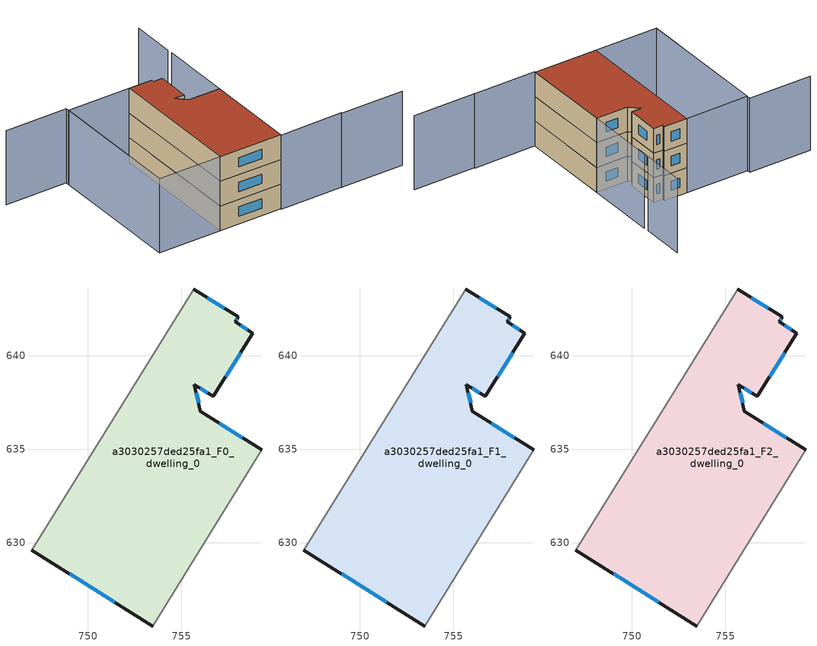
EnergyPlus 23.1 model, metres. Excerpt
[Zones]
a3030257ded25fa1_F0_dwelling_0
 floor ground (EU_floor_Construction): 758.05,642.09 757.88,641.82 758.83,641.22 756.71,637.84 755.7,638.47 756.03,637.03 759.3,634.98 753.46,625.54 747.01,629.59 755.66,643.58 z0
 wall outside (EU_wall_Construction): 759.3,634.98 756.03,637.03 755.7,638.47 756.71,637.84 758.83,641.22 757.88,641.82 758.05,642.09 755.66,643.58 / 747.01,629.59 753.46,625.54 z0:3
 wall adiabatic (EU_wall_Construction): 753.46,625.54 759.3,634.98 / 755.66,643.58 747.01,629.59 z0:3
 window (EU_Window_Construction): 755.92,637.48 755.8,638.02 / 758.28,635.62 757.04,636.39 / 749.02,628.33 751.45,626.8 / 757.3,642.55 756.4,643.12 / 757.93,641.9 757.99,642 / 758.54,641.41 758.18,641.64 / 757.37,638.89 758.17,640.17 / 756.02,638.27 756.4,638.04 z0.93:2.07
a3030257ded25fa1_F1_dwelling_0
 floor to a3030257ded25fa1_F0_dwelling_0 (EU_floor_Construction): 758.05,642.09 757.88,641.82 758.83,641.22 756.71,637.84 755.7,638.47 756.02,637.03 759.3,634.98 753.46,625.54 747.01,629.59 755.66,643.58 z3
 wall outside (EU_wall_Construction): 759.3,634.98 756.03,637.03 755.7,638.47 756.71,637.84 758.83,641.22 757.88,641.82 758.05,642.09 755.66,643.58 / 747.01,629.59 753.46,625.54 z3:6
 wall adiabatic (EU_wall_Construction): 753.46,625.54 759.3,634.98 / 755.66,643.58 747.01,629.59 z3:6
 window (EU_Window_Construction): 755.92,637.48 755.8,638.02 / 758.28,635.62 757.04,636.39 / 749.02,628.33 751.45,626.8 / 757.3,642.55 756.4,643.12 / 757.93,641.9 757.99,642 / 758.54,641.41 758.18,641.64 / 757.37,638.89 758.17,640.17 / 756.02,638.27 756.4,638.04 z3.93:5.07
a3030257ded25fa1_F2_dwelling_0
 floor to a3030257ded25fa1_F1_dwelling_0 (EU_floor_Construction): 758.05,642.09 757.88,641.82 758.83,641.22 756.71,637.84 755.7,638.47 756.02,637.03 759.3,634.98 753.46,625.54 747.01,629.59 755.66,643.58 z6
 wall outside (EU_wall_Construction): 759.3,634.98 756.03,637.03 755.7,638.47 756.71,637.84 758.83,641.22 757.88,641.82 758.05,642.09 755.66,643.58 / 747.01,629.59 753.46,625.54 z6:9
 wall adiabatic (EU_wall_Construction): 753.46,625.54 759.3,634.98 / 755.66,643.58 747.01,629.59 z6:9
 window (EU_Window_Construction): 755.92,637.48 755.8,638.02 / 758.28,635.62 757.04,636.39 / 749.02,628.33 751.45,626.8 / 757.3,642.55 756.4,643.12 / 757.93,641.9 757.99,642 / 758.54,641.41 758.18,641.64 / 757.37,638.89 758.17,640.17 / 756.02,638.27 756.4,638.04 z6.93:8.07
 roof outside (EU_roof_Construction): 753.46,625.54 759.3,634.98 756.03,637.03 755.7,638.47 756.71,637.84 758.83,641.22 757.88,641.82 758.05,642.09 755.66,643.58 747.01,629.59 z9
shading: 766.37,617.44 759.89,621.45 / 759.91,621.49 753.43,625.5 / 753.43,625.5 763.85,642.34 / 742.93,651.97 749.41,647.96 / 749.41,647.96 740.55,633.64 / 764.19,642.9 766.98,647.4 / 740.53,633.6 749.18,647.6 / 749.18,647.6 755.66,643.59 / 755.66,643.59 747.01,629.59 / 747.01,629.59 740.53,633.6 z0:9
[Building]
EU S2 Campaign: North Axis=0; Terrain=City; Solar Distribution=FullExterior
[Site:Location]
Montreal-Trudeau.Intl.AP: Latitude=45.4667; Longitude=-73.75; Time Zone=-5; Elevation=36
[SizingPeriod:WeatherFileDays]
AnnualSizingPeriod: Begin Month=1; Begin Day of Month=1; End Month=12; End Day of Month=31; Day of Week for Start Day=Monday; Use Weather File Daylight Saving Period=No; Use Weather File Rain and Snow Indicators=No
[MATERIAL]
EU_InternalMass_Material: Roughness=MediumRough; Thickness=0.1; Conductivity=1; Density=1800; Specific Heat=900; Thermal Absorptance=0.9; Solar Absorptance=0.7; Visible Absorptance=0.7
[MATERIAL:NOMASS] Roughness=MediumRough; Thermal Absorptance=0.9; Solar Absorptance=0.7; Visible Absorptance=0.7
Name | Thermal Resistance
EU_wall_NoMass; EU_floor_NoMass | 1.36485
EU_roof_NoMass | 2.55992
[WINDOWMATERIAL:SIMPLEGLAZINGSYSTEM]
EU_Window_SimpleGlazing: UFactor=3.92339; Solar Heat Gain Coefficient=0.8; Visible Transmittance=0.8
[CONSTRUCTION]
EU_wall_Construction: EU_wall_NoMass
EU_roof_Construction: EU_roof_NoMass
EU_floor_Construction: EU_floor_NoMass
EU_Window_Construction: EU_Window_SimpleGlazing
EU_InternalMass_Construction: EU_InternalMass_Material
[ZONE] Type=1; Multiplier=1; Ceiling Height=autocalculate; Floor Area=autocalculate; Part of Total Floor Area=Yes
Name | Volume
a3030257ded25fa1_F0_dwelling_0 | 313.566
a3030257ded25fa1_F1_dwelling_0; a3030257ded25fa1_F2_dwelling_0 | 313.567
[INTERNALMASS] Construction=EU_InternalMass_Construction; Surface Area=104.522
Name | Zone or ZoneList
a3030257ded25fa1_F0_dwelling_0_EU_InternalMass | a3030257ded25fa1_F0_dwelling_0
a3030257ded25fa1_F1_dwelling_0_EU_InternalMass | a3030257ded25fa1_F1_dwelling_0
a3030257ded25fa1_F2_dwelling_0_EU_InternalMass | a3030257ded25fa1_F2_dwelling_0
[OTHEREQUIPMENT] Fuel Type=Electricity; Design Level Calculation Method=Watts/Area; Power per Zone Floor Area=1; Fraction Latent=0; Fraction Radiant=0; Fraction Lost=0; Carbon Dioxide Generation Rate=0; EndUse Subcategory=EU_Step8_InternalGains
Name | Zone or ZoneList or Space or SpaceList | Schedule
EU_Step8_InternalGain_a3030257ded25fa1_F0_dwelling_0_f000 | a3030257ded25fa1_F0_dwelling_0 | EU_Step8_GainSchedule_a3030257ded25fa1_F0_dwelling_0_f000
EU_Step8_InternalGain_a3030257ded25fa1_F1_dwelling_0_f000 | a3030257ded25fa1_F1_dwelling_0 | EU_Step8_GainSchedule_a3030257ded25fa1_F1_dwelling_0_f000
EU_Step8_InternalGain_a3030257ded25fa1_F2_dwelling_0_f000 | a3030257ded25fa1_F2_dwelling_0 | EU_Step8_GainSchedule_a3030257ded25fa1_F2_dwelling_0_f000
[ZONEVENTILATION:DESIGNFLOWRATE] Schedule=EU_AlwaysOn; Design Flow Rate Calculation Method=AirChanges/Hour; Air Changes per Hour=0.860309; Ventilation Type=Natural; Fan Pressure Rise=0; Fan Total Efficiency=1; Constant Term Coefficient=1; Temperature Term Coefficient=0; Velocity Term Coefficient=0; Velocity Squared Term Coefficient=0; Minimum Indoor Temperature=-100; Maximum Indoor Temperature=100; Delta Temperature=-100; Minimum Outdoor Temperature=-100; Maximum Outdoor Temperature=100; Maximum Wind Speed=40
Name | Zone or ZoneList or Space or SpaceList
EU_ConstantAir_a3030257ded25fa1_F0_dwelling_0 | a3030257ded25fa1_F0_dwelling_0
EU_ConstantAir_a3030257ded25fa1_F1_dwelling_0 | a3030257ded25fa1_F1_dwelling_0
EU_ConstantAir_a3030257ded25fa1_F2_dwelling_0 | a3030257ded25fa1_F2_dwelling_0
[HVACTEMPLATE:THERMOSTAT] Constant Heating Setpoint=20; Constant Cooling Setpoint=50
EU_HeatOnly_a3030257ded25fa1_F0_dwelling_0; EU_HeatOnly_a3030257ded25fa1_F1_dwelling_0; EU_HeatOnly_a3030257ded25fa1_F2_dwelling_0
[HVACTEMPLATE:ZONE:IDEALLOADSAIRSYSTEM] System Availability Schedule=EU_AlwaysOn; Maximum Heating Supply Air Temperature=50; Minimum Cooling Supply Air Temperature=13; Maximum Heating Supply Air Humidity Ratio=0.0156; Minimum Cooling Supply Air Humidity Ratio=0.0077; Heating Limit=NoLimit; Cooling Limit=NoLimit; Heating Availability Schedule=EU_AlwaysOn; Cooling Availability Schedule=EU_CoolingOff; Dehumidification Control Type=ConstantSensibleHeatRatio; Cooling Sensible Heat Ratio=0.7; Dehumidification Setpoint=60; Humidification Control Type=None; Humidification Setpoint=30; Outdoor Air Method=None; Outdoor Air Flow Rate per Person=0.00944; Outdoor Air Flow Rate per Zone Floor Area=0; Outdoor Air Flow Rate per Zone=0; Demand Controlled Ventilation Type=None; Outdoor Air Economizer Type=NoEconomizer; Heat Recovery Type=None; Sensible Heat Recovery Effectiveness=0.7; Latent Heat Recovery Effectiveness=0.65
Name | Template Thermostat
a3030257ded25fa1_F0_dwelling_0 | EU_HeatOnly_a3030257ded25fa1_F0_dwelling_0
a3030257ded25fa1_F1_dwelling_0 | EU_HeatOnly_a3030257ded25fa1_F1_dwelling_0
a3030257ded25fa1_F2_dwelling_0 | EU_HeatOnly_a3030257ded25fa1_F2_dwelling_0
[SIZING:ZONE] Zone Cooling Design Supply Air Temperature Input Method=SupplyAirTemperature; Zone Cooling Design Supply Air Temperature=13; Zone Heating Design Supply Air Temperature Input Method=SupplyAirTemperature; Zone Heating Design Supply Air Temperature=50; Zone Cooling Design Supply Air Humidity Ratio=0.008; Zone Heating Design Supply Air Humidity Ratio=0.008; Cooling Design Air Flow Method=DesignDay; Cooling Design Air Flow Rate=0; Cooling Minimum Air Flow per Zone Floor Area=0.000762; Cooling Minimum Air Flow=0; Cooling Minimum Air Flow Fraction=0.2; Heating Design Air Flow Method=DesignDay; Heating Design Air Flow Rate=0; Heating Maximum Air Flow per Zone Floor Area=0.002032; Heating Maximum Air Flow=0.141576; Heating Maximum Air Flow Fraction=0.3; Account for Dedicated Outdoor Air System=No; Dedicated Outdoor Air System Control Strategy=NeutralSupplyAir; Dedicated Outdoor Air Low Setpoint Temperature for Design=autosize; Dedicated Outdoor Air High Setpoint Temperature for Design=autosize; Zone Load Sizing Method=Sensible Load Only No Latent Load; Zone Latent Cooling Design Supply Air Humidity Ratio Input Method=HumidityRatioDifference; Zone Cooling Design Supply Air Humidity Ratio Difference=0.005; Zone Latent Heating Design Supply Air Humidity Ratio Input Method=HumidityRatioDifference; Zone Humidification Design Supply Air Humidity Ratio Difference=0.005
a3030257ded25fa1_F0_dwelling_0; a3030257ded25fa1_F1_dwelling_0; a3030257ded25fa1_F2_dwelling_0
[SCHEDULE:CONSTANT]
Name | Hourly Value
EU_AlwaysOn | 1
EU_CoolingOff | 0
[SCHEDULE:FILE] Column Number=1; Rows to Skip at Top=0; Number of Hours of Data=8760; Column Separator=Comma; Interpolate to Timestep=No; Minutes per Item=60; Adjust Schedule for Daylight Savings=Yes
Name | File
EU_Step8_GainSchedule_a3030257ded25fa1_F0_dwelling_0_f000 | ../../schedules/a3030257ded25fa1/a3030257ded25fa1_F0_dwelling_0_f000_gain.csv
EU_Step8_GainSchedule_a3030257ded25fa1_F1_dwelling_0_f000 | ../../schedules/a3030257ded25fa1/a3030257ded25fa1_F1_dwelling_0_f000_gain.csv
EU_Step8_GainSchedule_a3030257ded25fa1_F2_dwelling_0_f000 | ../../schedules/a3030257ded25fa1/a3030257ded25fa1_F2_dwelling_0_f000_gain.csv
